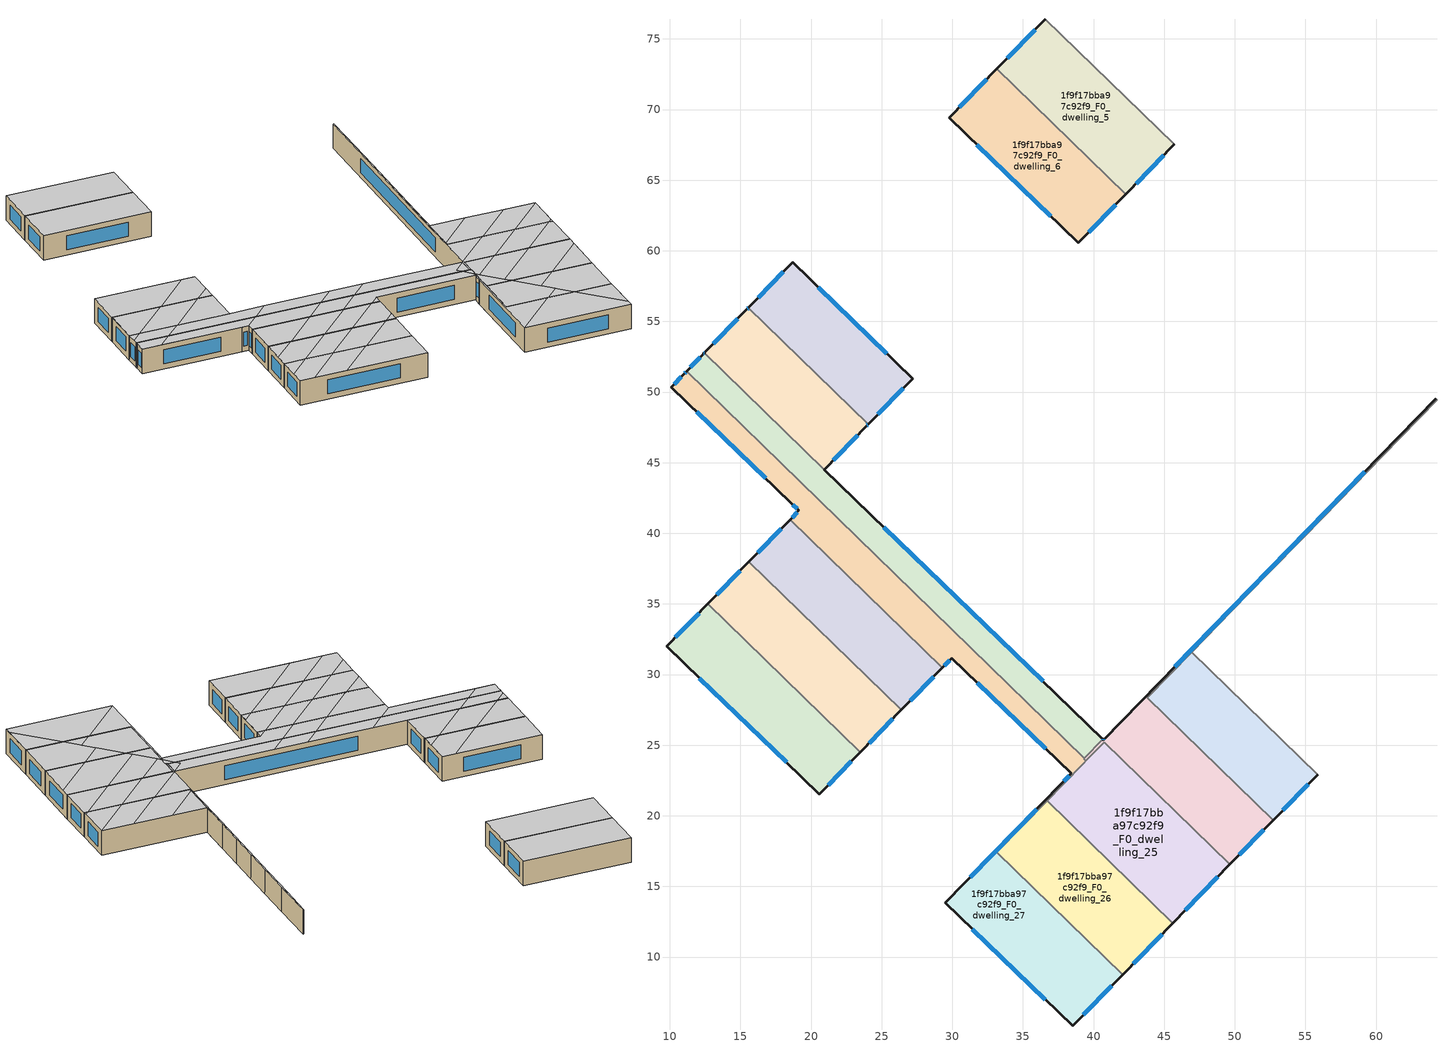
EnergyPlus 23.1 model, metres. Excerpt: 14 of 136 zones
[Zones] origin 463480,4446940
1f9f17bba97c92f9_F0_dwelling_10
 floor ground (EU_floor_Construction): 29.97,31.16 29.3,30.48 18.52,40.97 19.15,41.62 18.6,42.13 10.1,50.35 11.02,51.29 11.16,51.44 11.19,51.47 39.36,24.08 39.32,24.04 39.46,23.9 39.33,23.76 37.81,22.2 37.72,22.29 38.42,23 z0
 wall outside (EU_wall_Construction): 11.19,51.47 11.16,51.44 11.02,51.29 10.1,50.35 18.6,42.13 19.15,41.62 18.52,40.97 / 29.3,30.48 29.97,31.16 38.42,23 37.72,22.29 z0:3
 wall to 1f9f17bba97c92f9_F0_dwelling_9 (EU_wall_Construction): 39.36,24.08 11.19,51.47 z0:3
 wall to 1f9f17bba97c92f9_F0_dwelling_24 (EU_wall_Construction): 39.46,23.9 39.32,24.04 39.36,24.08 z0:3
 wall to 1f9f17bba97c92f9_F0_dwelling_27 (EU_wall_Construction): 37.72,22.29 37.81,22.2 z0:3
 wall to 1f9f17bba97c92f9_F0_dwelling_11 (EU_wall_Construction): 18.52,40.97 29.3,30.48 z0:3
 wall to 1f9f17bba97c92f9_F0_dwelling_25 (EU_wall_Construction): 37.81,22.2 39.33,23.76 39.46,23.9 z0:3
 window (EU_Window_Construction): 18.72,42.02 19.03,41.73 / 11.92,48.59 16.78,43.89 / 10.82,51.09 10.3,50.55 / 11.13,51.41 11.05,51.33 / 38.27,22.85 37.87,22.44 / 31.78,29.41 36.61,24.75 / 29.44,30.63 29.83,31.02 / 19.01,41.48 18.65,41.11 z0.64:2.36
 ceiling to 1f9f17bba97c92f9_F1_dwelling_5 (EU_floor_Construction): 38.42,23 38.74,23.32 38.72,24.7 29.66,33.51 26.25,33.45 28.62,31.14 29.97,31.16 z3
 ceiling to 1f9f17bba97c92f9_F1_dwelling_3 (EU_floor_Construction): 26.8,36.29 21.29,41.65 19.15,41.62 18.52,40.97 23.38,36.24 z3
 ceiling to 1f9f17bba97c92f9_F1_dwelling_2 (EU_floor_Construction): 21.29,41.65 13.95,48.79 11.76,48.75 18.6,42.13 19.15,41.62 z3
 ceiling to 1f9f17bba97c92f9_F1_dwelling_13 (EU_floor_Construction): 39.34,23.77 39.46,23.9 39.32,24.04 39.36,24.08 38.72,24.7 38.74,23.32 38.74,23.16 z3
 ceiling to 1f9f17bba97c92f9_F1_dwelling_4 (EU_floor_Construction): 29.66,33.51 26.8,36.29 23.38,36.24 26.25,33.45 z3
 ceiling to 1f9f17bba97c92f9_F1_dwelling_6 (EU_floor_Construction): 29.3,30.48 29.97,31.16 28.62,31.14 z3
 ceiling to 1f9f17bba97c92f9_F1_dwelling_1 (EU_floor_Construction): 13.95,48.79 11.19,51.47 11.07,51.35 11.02,51.29 10.1,50.35 11.76,48.75 z3
 ceiling to 1f9f17bba97c92f9_F1_dwelling_8 (EU_floor_Construction): 37.81,22.2 38.74,23.16 38.74,23.32 37.73,22.28 z3
1f9f17bba97c92f9_F0_dwelling_11
 floor ground (EU_floor_Construction): 29.3,30.48 26.39,27.5 15.61,37.99 18.52,40.97 z0
 wall outside (EU_wall_Construction): 26.39,27.5 29.3,30.48 / 18.52,40.97 15.61,37.99 z0:3
 wall to 1f9f17bba97c92f9_F0_dwelling_12 (EU_wall_Construction): 15.61,37.99 26.39,27.5 z0:3
 window (EU_Window_Construction): 27.01,28.13 28.68,29.84 / 17.89,40.33 16.23,38.63 z0.64:2.36
 ceiling to 1f9f17bba97c92f9_F1_dwelling_3 (EU_floor_Construction): 23.38,36.24 18.52,40.97 15.61,37.99 17.5,36.15 z3
 ceiling to 1f9f17bba97c92f9_F1_dwelling_4 (EU_floor_Construction): 26.25,33.45 23.38,36.24 17.5,36.15 20.36,33.36 z3
 ceiling to 1f9f17bba97c92f9_F1_dwelling_6 (EU_floor_Construction): 27.24,28.37 29.3,30.48 28.62,31.14 22.74,31.05 25.52,28.34 z3
 ceiling to 1f9f17bba97c92f9_F1_dwelling_7 (EU_floor_Construction): 26.39,27.5 27.24,28.37 25.52,28.34 z3
 ceiling to 1f9f17bba97c92f9_F1_dwelling_5 (EU_floor_Construction): 28.62,31.14 26.25,33.45 20.36,33.36 22.74,31.05 z3
1f9f17bba97c92f9_F0_dwelling_12
 floor ground (EU_floor_Construction): 26.39,27.5 23.48,24.51 12.7,35 15.61,37.99 z0
 wall outside (EU_wall_Construction): 23.48,24.51 26.39,27.5 / 15.61,37.99 12.7,35 z0:3
 wall to 1f9f17bba97c92f9_F0_dwelling_13 (EU_wall_Construction): 12.7,35 23.48,24.51 z0:3
 window (EU_Window_Construction): 24.1,25.15 25.77,26.86 / 14.98,37.35 13.32,35.64 z0.64:2.36
 ceiling to 1f9f17bba97c92f9_F1_dwelling_6 (EU_floor_Construction): 25.52,28.34 22.74,31.05 16.85,30.96 19.64,28.25 z3
 ceiling to 1f9f17bba97c92f9_F1_dwelling_7 (EU_floor_Construction): 23.48,24.51 26.39,27.5 25.52,28.34 19.64,28.25 z3
 ceiling to 1f9f17bba97c92f9_F1_dwelling_4 (EU_floor_Construction): 20.36,33.36 17.5,36.15 13.76,36.09 12.7,35 14.48,33.27 z3
 ceiling to 1f9f17bba97c92f9_F1_dwelling_5 (EU_floor_Construction): 22.74,31.05 20.36,33.36 14.48,33.27 16.85,30.96 z3
 ceiling to 1f9f17bba97c92f9_F1_dwelling_3 (EU_floor_Construction): 17.5,36.15 15.61,37.99 13.76,36.09 z3
1f9f17bba97c92f9_F0_dwelling_13
 floor ground (EU_floor_Construction): 23.48,24.51 20.58,21.54 9.77,31.99 12.7,35 z0
 wall outside (EU_wall_Construction): 12.7,35 9.77,31.99 20.58,21.54 23.48,24.51 z0:3
 window (EU_Window_Construction): 21.2,22.18 22.86,23.87 / 12.08,29.75 18.27,23.78 / 12.07,34.36 10.4,32.64 z0.64:2.36
 ceiling to 1f9f17bba97c92f9_F1_dwelling_7 (EU_floor_Construction): 20.58,21.54 23.48,24.51 19.64,28.25 13.74,28.16 z3
 ceiling to 1f9f17bba97c92f9_F1_dwelling_4 (EU_floor_Construction): 14.48,33.27 12.7,35 10.96,33.21 z3
 ceiling to 1f9f17bba97c92f9_F1_dwelling_5 (EU_floor_Construction): 16.85,30.96 14.48,33.27 10.96,33.21 9.77,31.99 10.93,30.87 z3
 ceiling adiabatic (EU_roof_Construction): 19.64,28.25 16.85,30.96 10.93,30.87 13.74,28.16 z3
1f9f17bba97c92f9_F0_dwelling_23
 floor ground (EU_floor_Construction): 55.86,22.92 52.72,19.7 43.81,28.37 46.95,31.59 z0
 wall outside (EU_wall_Construction): 52.72,19.7 55.86,22.92 z0:3
 wall to 1f9f17bba97c92f9_F0_dwelling_22 (EU_wall_Construction): 55.86,22.92 46.95,31.59 z0:3
 wall to 1f9f17bba97c92f9_F0_dwelling_24 (EU_wall_Construction): 46.95,31.59 43.81,28.37 52.72,19.7 z0:3
 window (EU_Window_Construction): 53.39,20.39 55.18,22.23 z0.64:2.36
 ceiling to 1f9f17bba97c92f9_F1_dwelling_12 (EU_floor_Construction): 53.14,25.57 49.94,28.68 44.02,28.58 43.81,28.37 46.79,25.47 z3
 ceiling to 1f9f17bba97c92f9_F1_dwelling_11 (EU_floor_Construction): 49.94,28.68 46.95,31.59 44.02,28.58 z3
 ceiling to 1f9f17bba97c92f9_F1_dwelling_13 (EU_floor_Construction): 55.86,22.92 53.14,25.57 46.79,25.47 49.5,22.83 z3
 ceiling to 1f9f17bba97c92f9_F1_dwelling_14 (EU_floor_Construction): 53.04,20.04 55.86,22.92 49.5,22.83 52.38,20.03 z3
 ceiling to 1f9f17bba97c92f9_F1_dwelling_15 (EU_floor_Construction): 52.72,19.7 53.04,20.04 52.38,20.03 z3
1f9f17bba97c92f9_F0_dwelling_24
 floor ground (EU_floor_Construction): 64.31,49.44 43.81,28.37 52.72,19.7 49.66,16.56 40.75,25.22 39.46,23.9 39.32,24.04 40.66,25.42 40.71,25.37 64.24,49.51 z0
 wall outside (EU_wall_Construction): 64.24,49.51 40.71,25.37 40.66,25.42 / 49.66,16.56 52.72,19.7 z0:3
 wall to 1f9f17bba97c92f9_F0_dwelling_25 (EU_wall_Construction): 39.46,23.9 40.75,25.22 49.66,16.56 z0:3
 wall to 1f9f17bba97c92f9_F0_dwelling_4 (EU_wall_Construction): 64.31,49.44 64.24,49.51 z0:3
 wall to 1f9f17bba97c92f9_F0_dwelling_17 (EU_wall_Construction): 60.46,45.48 64.31,49.44 z0:3
 wall to 1f9f17bba97c92f9_F0_dwelling_18 (EU_wall_Construction): 57.41,42.35 60.46,45.48 z0:3
 wall to 1f9f17bba97c92f9_F0_dwelling_9 (EU_wall_Construction): 40.66,25.42 39.36,24.08 z0:3
 wall to 1f9f17bba97c92f9_F0_dwelling_19 (EU_wall_Construction): 54.87,39.74 57.41,42.35 z0:3
 wall to 1f9f17bba97c92f9_F0_dwelling_20 (EU_wall_Construction): 52.33,37.12 54.87,39.74 z0:3
 wall to 1f9f17bba97c92f9_F0_dwelling_21 (EU_wall_Construction): 49.79,34.51 52.33,37.12 z0:3
 wall to 1f9f17bba97c92f9_F0_dwelling_22 (EU_wall_Construction): 46.95,31.59 49.79,34.51 z0:3
 window (EU_Window_Construction): 40.7,25.38 40.67,25.41 / 59.2,44.34 45.75,30.54 / 50.31,17.24 52.06,19.03 z0.64:2.36
 ceiling to 1f9f17bba97c92f9_F1_dwelling_13 (EU_floor_Construction): 49.5,22.83 46.79,25.47 40.62,25.37 39.32,24.04 39.46,23.9 40.75,25.22 43.32,22.73 z3
 ceiling to 1f9f17bba97c92f9_F1_dwelling_12 (EU_floor_Construction): 46.79,25.47 43.81,28.37 44.02,28.58 43.84,28.58 40.71,25.37 z3
 ceiling to 1f9f17bba97c92f9_F1_dwelling_14 (EU_floor_Construction): 52.38,20.03 49.5,22.83 43.32,22.73 46.2,19.93 z3
 ceiling to 1f9f17bba97c92f9_F1_dwelling_11 (EU_floor_Construction): 44.02,28.58 48.12,32.8 47.95,32.8 43.84,28.58 z3
 ceiling to 1f9f17bba97c92f9_F1_dwelling_15 (EU_floor_Construction): 49.66,16.56 52.72,19.7 52.38,20.03 46.2,19.93 z3
 ceiling to 1f9f17bba97c92f9_F1_dwelling_23 (EU_floor_Construction): 57.87,42.82 58.11,43.06 57.95,43.06 57.87,42.98 z3
 ceiling to 1f9f17bba97c92f9_F1_dwelling_22 (EU_floor_Construction): 58.11,43.06 61.38,46.43 61.23,46.43 57.95,43.06 z3
 ceiling to 1f9f17bba97c92f9_F1_dwelling_21 (EU_floor_Construction): 61.38,46.43 64.31,49.44 64.24,49.51 61.23,46.43 z3
 ceiling to 1f9f17bba97c92f9_F1_dwelling_10 (EU_floor_Construction): 48.13,32.8 57.87,42.82 57.87,42.98 47.95,32.8 z3
1f9f17bba97c92f9_F0_dwelling_25
 floor ground (EU_floor_Construction): 49.66,16.56 45.61,12.41 36.71,21.07 40.75,25.22 z0
 wall outside (EU_wall_Construction): 45.61,12.41 49.66,16.56 z0:3
 wall to 1f9f17bba97c92f9_F0_dwelling_26 (EU_wall_Construction): 36.71,21.07 45.61,12.41 z0:3
 wall to 1f9f17bba97c92f9_F0_dwelling_27 (EU_wall_Construction): 37.81,22.2 36.71,21.07 z0:3
 window (EU_Window_Construction): 46.48,13.3 48.79,15.67 z0.64:2.36
 ceiling to 1f9f17bba97c92f9_F1_dwelling_14 (EU_floor_Construction): 46.2,19.93 43.32,22.73 38.75,22.66 38.79,19.82 z3
 ceiling to 1f9f17bba97c92f9_F1_dwelling_13 (EU_floor_Construction): 43.32,22.73 40.75,25.22 38.74,23.16 38.75,22.66 z3
 ceiling to 1f9f17bba97c92f9_F1_dwelling_15 (EU_floor_Construction): 48.93,15.82 49.66,16.56 46.2,19.93 38.79,19.82 38.8,19.03 42.21,15.72 z3
 ceiling to 1f9f17bba97c92f9_F1_dwelling_16 (EU_floor_Construction): 45.61,12.41 48.93,15.82 42.21,15.72 z3
 ceiling to 1f9f17bba97c92f9_F1_dwelling_8 (EU_floor_Construction): 38.8,19.03 38.74,23.16 36.71,21.07 z3
1f9f17bba97c92f9_F0_dwelling_26
 floor ground (EU_floor_Construction): 45.61,12.41 42.05,8.76 33.16,17.42 36.71,21.07 z0
 wall outside (EU_wall_Construction): 42.05,8.76 45.61,12.41 z0:3
 wall to 1f9f17bba97c92f9_F0_dwelling_27 (EU_wall_Construction): 36.71,21.07 33.16,17.42 42.05,8.76 z0:3
 window (EU_Window_Construction): 42.81,9.54 44.85,11.63 z0.64:2.36
 ceiling to 1f9f17bba97c92f9_F1_dwelling_15 (EU_floor_Construction): 42.21,15.72 38.8,19.03 38.86,15.66 z3
 ceiling to 1f9f17bba97c92f9_F1_dwelling_8 (EU_floor_Construction): 38.88,14 38.8,19.03 36.71,21.07 33.16,17.42 36.7,13.97 z3
 ceiling to 1f9f17bba97c92f9_F1_dwelling_16 (EU_floor_Construction): 42.05,8.76 45.61,12.41 42.21,15.72 38.86,15.66 38.92,11.81 z3
 ceiling to 1f9f17bba97c92f9_F1_dwelling_9 (EU_floor_Construction): 38.92,11.81 38.88,14 36.7,13.97 z3
1f9f17bba97c92f9_F0_dwelling_27
 floor ground (EU_floor_Construction): 37.81,22.2 33.16,17.42 42.05,8.76 38.51,5.13 29.49,13.84 37.72,22.29 z0
 wall outside (EU_wall_Construction): 37.72,22.29 29.49,13.84 38.51,5.13 42.05,8.76 z0:3
 window (EU_Window_Construction): 39.27,5.91 41.29,7.98 / 31.43,11.97 36.58,6.99 / 35.96,20.48 31.26,15.65 z0.64:2.36
 ceiling to 1f9f17bba97c92f9_F1_dwelling_16 (EU_floor_Construction): 39.01,5.64 42.05,8.76 38.92,11.81 z3
 ceiling to 1f9f17bba97c92f9_F1_dwelling_9 (EU_floor_Construction): 38.51,5.13 39.01,5.64 38.92,11.81 36.7,13.97 29.51,13.85 29.49,13.84 z3
 ceiling to 1f9f17bba97c92f9_F1_dwelling_8 (EU_floor_Construction): 36.7,13.97 33.16,17.42 37.81,22.2 37.73,22.28 29.51,13.85 z3
1f9f17bba97c92f9_F0_dwelling_5
 floor ground (EU_floor_Construction): 45.72,67.53 42.28,64.01 33.16,72.88 36.6,76.4 z0
 wall outside (EU_wall_Construction): 42.28,64.01 45.72,67.53 / 36.6,76.4 33.16,72.88 z0:3
 wall to 1f9f17bba97c92f9_F0_dwelling_4 (EU_wall_Construction): 45.72,67.53 36.6,76.4 z0:3
 wall to 1f9f17bba97c92f9_F0_dwelling_6 (EU_wall_Construction): 33.16,72.88 42.28,64.01 z0:3
 window (EU_Window_Construction): 43.02,64.76 44.98,66.77 / 35.86,75.65 33.9,73.63 z0.64:2.36
 ceiling to 1f9f17bba97c92f9_F1_dwelling_18 (EU_floor_Construction): 42.28,64.01 45.72,67.53 36.6,76.4 33.16,72.88 z3
1f9f17bba97c92f9_F0_dwelling_6
 floor ground (EU_floor_Construction): 42.28,64.01 38.92,60.57 29.78,69.4 33.16,72.88 z0
 wall outside (EU_wall_Construction): 33.16,72.88 29.78,69.4 38.92,60.57 42.28,64.01 z0:3
 window (EU_Window_Construction): 39.64,61.3 41.56,63.27 / 31.74,67.51 36.97,62.46 / 32.44,72.13 30.5,70.15 z0.64:2.36
 ceiling to 1f9f17bba97c92f9_F1_dwelling_18 (EU_floor_Construction): 38.92,60.57 42.28,64.01 33.16,72.88 29.78,69.4 z3
1f9f17bba97c92f9_F0_dwelling_7
 floor ground (EU_floor_Construction): 27.2,50.96 24.04,47.72 15.56,55.97 15.6,56 18.7,59.18 z0
 wall outside (EU_wall_Construction): 24.04,47.72 27.2,50.96 18.7,59.18 15.6,56 15.56,55.97 z0:3
 wall to 1f9f17bba97c92f9_F0_dwelling_8 (EU_wall_Construction): 15.56,55.97 24.04,47.72 z0:3
 window (EU_Window_Construction): 18.03,58.5 16.26,56.68 / 25.37,52.72 20.52,57.42 / 24.72,48.41 26.52,50.26 z0.64:2.36
 ceiling to 1f9f17bba97c92f9_F1_dwelling_0 (EU_floor_Construction): 26.04,52.08 18.7,59.18 15.57,55.98 15.56,55.97 19.66,51.98 z3
 ceiling to 1f9f17bba97c92f9_F1_dwelling_1 (EU_floor_Construction): 25.25,48.96 27.2,50.96 26.04,52.08 19.66,51.98 22.8,48.92 z3
 ceiling to 1f9f17bba97c92f9_F1_dwelling_2 (EU_floor_Construction): 24.04,47.72 25.25,48.96 22.8,48.92 z3
1f9f17bba97c92f9_F0_dwelling_8
 floor ground (EU_floor_Construction): 24.04,47.72 23.94,47.61 20.92,44.52 12.44,52.76 15.46,55.86 15.56,55.97 z0
 wall outside (EU_wall_Construction): 15.56,55.97 15.46,55.86 12.44,52.76 / 20.92,44.52 23.94,47.61 24.04,47.72 z0:3
 wall to 1f9f17bba97c92f9_F0_dwelling_9 (EU_wall_Construction): 12.44,52.76 20.92,44.52 z0:3
 window (EU_Window_Construction): 15.54,55.94 15.48,55.88 / 23.96,47.63 24.02,47.7 / 21.57,45.18 23.29,46.95 / 14.81,55.2 13.09,53.43 z0.64:2.36
 ceiling to 1f9f17bba97c92f9_F1_dwelling_1 (EU_floor_Construction): 22.8,48.92 19.66,51.98 13.35,51.88 16.49,48.83 z3
 ceiling to 1f9f17bba97c92f9_F1_dwelling_0 (EU_floor_Construction): 19.66,51.98 15.56,55.97 15.51,55.91 12.44,52.76 13.35,51.88 z3
 ceiling to 1f9f17bba97c92f9_F1_dwelling_2 (EU_floor_Construction): 23.94,47.61 24.04,47.72 22.8,48.92 16.49,48.83 20.92,44.52 z3
1f9f17bba97c92f9_F0_dwelling_9
 floor ground (EU_floor_Construction): 20.92,44.52 40.66,25.42 39.36,24.08 11.19,51.47 12.41,52.73 12.44,52.76 z0
 wall outside (EU_wall_Construction): 12.44,52.76 12.41,52.73 11.19,51.47 / 40.66,25.42 20.92,44.52 z0:3
 window (EU_Window_Construction): 12.43,52.76 12.41,52.73 / 36.44,29.51 25.15,40.43 / 12.15,52.46 11.45,51.74 z0.64:2.36
 ceiling to 1f9f17bba97c92f9_F1_dwelling_2 (EU_floor_Construction): 23.85,41.69 20.92,44.52 16.49,48.83 13.95,48.79 21.29,41.65 z3
 ceiling to 1f9f17bba97c92f9_F1_dwelling_5 (EU_floor_Construction): 40.62,25.37 40.66,25.42 32.26,33.55 29.66,33.51 38.72,24.7 38.71,25.34 z3
 ceiling to 1f9f17bba97c92f9_F1_dwelling_1 (EU_floor_Construction): 16.49,48.83 13.35,51.88 11.56,51.85 11.19,51.47 13.95,48.79 z3
 ceiling to 1f9f17bba97c92f9_F1_dwelling_3 (EU_floor_Construction): 29.39,36.33 23.85,41.69 21.29,41.65 26.8,36.29 z3
 ceiling to 1f9f17bba97c92f9_F1_dwelling_0 (EU_floor_Construction): 13.35,51.88 12.44,52.76 12.41,52.73 11.56,51.85 z3
 ceiling to 1f9f17bba97c92f9_F1_dwelling_13 (EU_floor_Construction): 39.36,24.08 40.62,25.37 38.71,25.34 38.72,24.7 z3
 ceiling to 1f9f17bba97c92f9_F1_dwelling_4 (EU_floor_Construction): 32.26,33.55 29.39,36.33 26.8,36.29 29.66,33.51 z3
[Building]
EU S2 Campaign: North Axis=0; Terrain=City; Solar Distribution=FullExterior
[Site:Location]
Yerevan-Zvartnots.Intl.AP: Latitude=40.15; Longitude=44.383; Time Zone=4; Elevation=854
[SizingPeriod:WeatherFileDays]
AnnualSizingPeriod: Begin Month=1; Begin Day of Month=1; End Month=12; End Day of Month=31; Day of Week for Start Day=Monday; Use Weather File Daylight Saving Period=No; Use Weather File Rain and Snow Indicators=No
[MATERIAL]
EU_InternalMass_Material: Roughness=MediumRough; Thickness=0.1; Conductivity=1; Density=1800; Specific Heat=900; Thermal Absorptance=0.9; Solar Absorptance=0.7; Visible Absorptance=0.7
[MATERIAL:NOMASS] Roughness=MediumRough; Thermal Absorptance=0.9; Solar Absorptance=0.7; Visible Absorptance=0.7
Name | Thermal Resistance
EU_wall_NoMass | 1.05043
EU_roof_NoMass | 1.45357
EU_floor_NoMass | 0.478065
[WINDOWMATERIAL:SIMPLEGLAZINGSYSTEM]
EU_Window_SimpleGlazing: UFactor=2.5566; Solar Heat Gain Coefficient=0.75; Visible Transmittance=0.75
[CONSTRUCTION]
EU_wall_Construction: EU_wall_NoMass
EU_roof_Construction: EU_roof_NoMass
EU_floor_Construction: EU_floor_NoMass
EU_Window_Construction: EU_Window_SimpleGlazing
EU_InternalMass_Construction: EU_InternalMass_Material
[ZONE] Type=1; Multiplier=1; Ceiling Height=autocalculate; Floor Area=autocalculate; Part of Total Floor Area=Yes
Name | Volume
1f9f17bba97c92f9_F0_dwelling_10 | 219.388
1f9f17bba97c92f9_F0_dwelling_11 | 188.156
1f9f17bba97c92f9_F0_dwelling_12 | 188.151
1f9f17bba97c92f9_F0_dwelling_13 | 188.343
1f9f17bba97c92f9_F0_dwelling_23 | 167.783
1f9f17bba97c92f9_F0_dwelling_24 | 176.362
1f9f17bba97c92f9_F0_dwelling_25 | 216.073
1f9f17bba97c92f9_F0_dwelling_26 | 189.697
1f9f17bba97c92f9_F0_dwelling_27 | 194.179
1f9f17bba97c92f9_F0_dwelling_5 | 187.869
1f9f17bba97c92f9_F0_dwelling_6 | 184.147
1f9f17bba97c92f9_F0_dwelling_7 | 159.749
1f9f17bba97c92f9_F0_dwelling_8 | 158.642
1f9f17bba97c92f9_F0_dwelling_9 | 215.137
[INTERNALMASS] Construction=EU_InternalMass_Construction
Name | Zone or ZoneList | Surface Area
1f9f17bba97c92f9_F0_dwelling_5_EU_InternalMass | 1f9f17bba97c92f9_F0_dwelling_5 | 62.6231
1f9f17bba97c92f9_F0_dwelling_6_EU_InternalMass | 1f9f17bba97c92f9_F0_dwelling_6 | 61.3824
1f9f17bba97c92f9_F0_dwelling_7_EU_InternalMass | 1f9f17bba97c92f9_F0_dwelling_7 | 53.2541
1f9f17bba97c92f9_F0_dwelling_8_EU_InternalMass | 1f9f17bba97c92f9_F0_dwelling_8 | 52.8764
1f9f17bba97c92f9_F0_dwelling_9_EU_InternalMass | 1f9f17bba97c92f9_F0_dwelling_9 | 71.7188
1f9f17bba97c92f9_F0_dwelling_10_EU_InternalMass | 1f9f17bba97c92f9_F0_dwelling_10 | 73.1172
1f9f17bba97c92f9_F0_dwelling_11_EU_InternalMass | 1f9f17bba97c92f9_F0_dwelling_11 | 62.7189
1f9f17bba97c92f9_F0_dwelling_12_EU_InternalMass | 1f9f17bba97c92f9_F0_dwelling_12 | 62.7169
1f9f17bba97c92f9_F0_dwelling_13_EU_InternalMass | 1f9f17bba97c92f9_F0_dwelling_13 | 62.7809
1f9f17bba97c92f9_F0_dwelling_23_EU_InternalMass | 1f9f17bba97c92f9_F0_dwelling_23 | 55.9276
1f9f17bba97c92f9_F0_dwelling_24_EU_InternalMass | 1f9f17bba97c92f9_F0_dwelling_24 | 58.7894
1f9f17bba97c92f9_F0_dwelling_25_EU_InternalMass | 1f9f17bba97c92f9_F0_dwelling_25 | 72.0244
1f9f17bba97c92f9_F0_dwelling_26_EU_InternalMass | 1f9f17bba97c92f9_F0_dwelling_26 | 63.2323
1f9f17bba97c92f9_F0_dwelling_27_EU_InternalMass | 1f9f17bba97c92f9_F0_dwelling_27 | 64.7276
[OTHEREQUIPMENT] Fuel Type=Electricity; Design Level Calculation Method=Watts/Area; Power per Zone Floor Area=1; Fraction Latent=0; Fraction Radiant=0; Fraction Lost=0; Carbon Dioxide Generation Rate=0; EndUse Subcategory=EU_Step8_InternalGains
Name | Zone or ZoneList or Space or SpaceList | Schedule
EU_Step8_InternalGain_1f9f17bba97c92f9_F0_dwelling_5_f000 | 1f9f17bba97c92f9_F0_dwelling_5 | EU_Step8_GainSchedule_1f9f17bba97c92f9_F0_dwelling_5_f000
EU_Step8_InternalGain_1f9f17bba97c92f9_F0_dwelling_6_f000 | 1f9f17bba97c92f9_F0_dwelling_6 | EU_Step8_GainSchedule_1f9f17bba97c92f9_F0_dwelling_6_f000
EU_Step8_InternalGain_1f9f17bba97c92f9_F0_dwelling_7_f000 | 1f9f17bba97c92f9_F0_dwelling_7 | EU_Step8_GainSchedule_1f9f17bba97c92f9_F0_dwelling_7_f000
EU_Step8_InternalGain_1f9f17bba97c92f9_F0_dwelling_8_f000 | 1f9f17bba97c92f9_F0_dwelling_8 | EU_Step8_GainSchedule_1f9f17bba97c92f9_F0_dwelling_8_f000
EU_Step8_InternalGain_1f9f17bba97c92f9_F0_dwelling_9_f000 | 1f9f17bba97c92f9_F0_dwelling_9 | EU_Step8_GainSchedule_1f9f17bba97c92f9_F0_dwelling_9_f000
EU_Step8_InternalGain_1f9f17bba97c92f9_F0_dwelling_10_f000 | 1f9f17bba97c92f9_F0_dwelling_10 | EU_Step8_GainSchedule_1f9f17bba97c92f9_F0_dwelling_10_f000
EU_Step8_InternalGain_1f9f17bba97c92f9_F0_dwelling_11_f000 | 1f9f17bba97c92f9_F0_dwelling_11 | EU_Step8_GainSchedule_1f9f17bba97c92f9_F0_dwelling_11_f000
EU_Step8_InternalGain_1f9f17bba97c92f9_F0_dwelling_12_f000 | 1f9f17bba97c92f9_F0_dwelling_12 | EU_Step8_GainSchedule_1f9f17bba97c92f9_F0_dwelling_12_f000
EU_Step8_InternalGain_1f9f17bba97c92f9_F0_dwelling_13_f000 | 1f9f17bba97c92f9_F0_dwelling_13 | EU_Step8_GainSchedule_1f9f17bba97c92f9_F0_dwelling_13_f000
EU_Step8_InternalGain_1f9f17bba97c92f9_F0_dwelling_23_f000 | 1f9f17bba97c92f9_F0_dwelling_23 | EU_Step8_GainSchedule_1f9f17bba97c92f9_F0_dwelling_23_f000
EU_Step8_InternalGain_1f9f17bba97c92f9_F0_dwelling_24_f000 | 1f9f17bba97c92f9_F0_dwelling_24 | EU_Step8_GainSchedule_1f9f17bba97c92f9_F0_dwelling_24_f000
EU_Step8_InternalGain_1f9f17bba97c92f9_F0_dwelling_25_f000 | 1f9f17bba97c92f9_F0_dwelling_25 | EU_Step8_GainSchedule_1f9f17bba97c92f9_F0_dwelling_25_f000
EU_Step8_InternalGain_1f9f17bba97c92f9_F0_dwelling_26_f000 | 1f9f17bba97c92f9_F0_dwelling_26 | EU_Step8_GainSchedule_1f9f17bba97c92f9_F0_dwelling_26_f000
EU_Step8_InternalGain_1f9f17bba97c92f9_F0_dwelling_27_f000 | 1f9f17bba97c92f9_F0_dwelling_27 | EU_Step8_GainSchedule_1f9f17bba97c92f9_F0_dwelling_27_f000
[ZONEVENTILATION:DESIGNFLOWRATE] Schedule=EU_AlwaysOn; Design Flow Rate Calculation Method=AirChanges/Hour; Air Changes per Hour=0.557805; Ventilation Type=Natural; Fan Pressure Rise=0; Fan Total Efficiency=1; Constant Term Coefficient=1; Temperature Term Coefficient=0; Velocity Term Coefficient=0; Velocity Squared Term Coefficient=0; Minimum Indoor Temperature=-100; Maximum Indoor Temperature=100; Delta Temperature=-100; Minimum Outdoor Temperature=-100; Maximum Outdoor Temperature=100; Maximum Wind Speed=40
Name | Zone or ZoneList or Space or SpaceList
EU_ConstantAir_1f9f17bba97c92f9_F0_dwelling_5 | 1f9f17bba97c92f9_F0_dwelling_5
EU_ConstantAir_1f9f17bba97c92f9_F0_dwelling_6 | 1f9f17bba97c92f9_F0_dwelling_6
EU_ConstantAir_1f9f17bba97c92f9_F0_dwelling_7 | 1f9f17bba97c92f9_F0_dwelling_7
EU_ConstantAir_1f9f17bba97c92f9_F0_dwelling_8 | 1f9f17bba97c92f9_F0_dwelling_8
EU_ConstantAir_1f9f17bba97c92f9_F0_dwelling_9 | 1f9f17bba97c92f9_F0_dwelling_9
EU_ConstantAir_1f9f17bba97c92f9_F0_dwelling_10 | 1f9f17bba97c92f9_F0_dwelling_10
EU_ConstantAir_1f9f17bba97c92f9_F0_dwelling_11 | 1f9f17bba97c92f9_F0_dwelling_11
EU_ConstantAir_1f9f17bba97c92f9_F0_dwelling_12 | 1f9f17bba97c92f9_F0_dwelling_12
EU_ConstantAir_1f9f17bba97c92f9_F0_dwelling_13 | 1f9f17bba97c92f9_F0_dwelling_13
EU_ConstantAir_1f9f17bba97c92f9_F0_dwelling_23 | 1f9f17bba97c92f9_F0_dwelling_23
EU_ConstantAir_1f9f17bba97c92f9_F0_dwelling_24 | 1f9f17bba97c92f9_F0_dwelling_24
EU_ConstantAir_1f9f17bba97c92f9_F0_dwelling_25 | 1f9f17bba97c92f9_F0_dwelling_25
EU_ConstantAir_1f9f17bba97c92f9_F0_dwelling_26 | 1f9f17bba97c92f9_F0_dwelling_26
EU_ConstantAir_1f9f17bba97c92f9_F0_dwelling_27 | 1f9f17bba97c92f9_F0_dwelling_27
[HVACTEMPLATE:THERMOSTAT] Constant Heating Setpoint=20; Constant Cooling Setpoint=50
EU_HeatOnly_1f9f17bba97c92f9_F0_dwelling_0; EU_HeatOnly_1f9f17bba97c92f9_F0_dwelling_1; EU_HeatOnly_1f9f17bba97c92f9_F0_dwelling_2; EU_HeatOnly_1f9f17bba97c92f9_F0_dwelling_3; EU_HeatOnly_1f9f17bba97c92f9_F0_dwelling_4; EU_HeatOnly_1f9f17bba97c92f9_F0_dwelling_5; EU_HeatOnly_1f9f17bba97c92f9_F0_dwelling_6; EU_HeatOnly_1f9f17bba97c92f9_F0_dwelling_7; EU_HeatOnly_1f9f17bba97c92f9_F0_dwelling_8; EU_HeatOnly_1f9f17bba97c92f9_F0_dwelling_9; EU_HeatOnly_1f9f17bba97c92f9_F0_dwelling_10; EU_HeatOnly_1f9f17bba97c92f9_F0_dwelling_11; EU_HeatOnly_1f9f17bba97c92f9_F0_dwelling_12; EU_HeatOnly_1f9f17bba97c92f9_F0_dwelling_13; EU_HeatOnly_1f9f17bba97c92f9_F0_dwelling_14; EU_HeatOnly_1f9f17bba97c92f9_F0_dwelling_15; EU_HeatOnly_1f9f17bba97c92f9_F0_dwelling_16; EU_HeatOnly_1f9f17bba97c92f9_F0_dwelling_17; EU_HeatOnly_1f9f17bba97c92f9_F0_dwelling_18; EU_HeatOnly_1f9f17bba97c92f9_F0_dwelling_19; EU_HeatOnly_1f9f17bba97c92f9_F0_dwelling_20; EU_HeatOnly_1f9f17bba97c92f9_F0_dwelling_21; EU_HeatOnly_1f9f17bba97c92f9_F0_dwelling_22; EU_HeatOnly_1f9f17bba97c92f9_F0_dwelling_23; EU_HeatOnly_1f9f17bba97c92f9_F0_dwelling_24; EU_HeatOnly_1f9f17bba97c92f9_F0_dwelling_25; EU_HeatOnly_1f9f17bba97c92f9_F0_dwelling_26; EU_HeatOnly_1f9f17bba97c92f9_F0_dwelling_27; EU_HeatOnly_1f9f17bba97c92f9_F1_dwelling_0; EU_HeatOnly_1f9f17bba97c92f9_F1_dwelling_1; EU_HeatOnly_1f9f17bba97c92f9_F1_dwelling_2; EU_HeatOnly_1f9f17bba97c92f9_F1_dwelling_3; EU_HeatOnly_1f9f17bba97c92f9_F1_dwelling_4; EU_HeatOnly_1f9f17bba97c92f9_F1_dwelling_5; EU_HeatOnly_1f9f17bba97c92f9_F1_dwelling_6; EU_HeatOnly_1f9f17bba97c92f9_F1_dwelling_7; EU_HeatOnly_1f9f17bba97c92f9_F1_dwelling_8; EU_HeatOnly_1f9f17bba97c92f9_F1_dwelling_9; EU_HeatOnly_1f9f17bba97c92f9_F1_dwelling_10; EU_HeatOnly_1f9f17bba97c92f9_F1_dwelling_11; EU_HeatOnly_1f9f17bba97c92f9_F1_dwelling_12; EU_HeatOnly_1f9f17bba97c92f9_F1_dwelling_13; EU_HeatOnly_1f9f17bba97c92f9_F1_dwelling_14; EU_HeatOnly_1f9f17bba97c92f9_F1_dwelling_15; EU_HeatOnly_1f9f17bba97c92f9_F1_dwelling_16; EU_HeatOnly_1f9f17bba97c92f9_F1_dwelling_17; EU_HeatOnly_1f9f17bba97c92f9_F1_dwelling_18; EU_HeatOnly_1f9f17bba97c92f9_F1_dwelling_19; EU_HeatOnly_1f9f17bba97c92f9_F1_dwelling_20; EU_HeatOnly_1f9f17bba97c92f9_F1_dwelling_21; EU_HeatOnly_1f9f17bba97c92f9_F1_dwelling_22; EU_HeatOnly_1f9f17bba97c92f9_F1_dwelling_23; EU_HeatOnly_1f9f17bba97c92f9_F1_dwelling_24; EU_HeatOnly_1f9f17bba97c92f9_F1_dwelling_25; EU_HeatOnly_1f9f17bba97c92f9_F1_dwelling_26; EU_HeatOnly_1f9f17bba97c92f9_F2_dwelling_0; EU_HeatOnly_1f9f17bba97c92f9_F2_dwelling_1; EU_HeatOnly_1f9f17bba97c92f9_F2_dwelling_2; EU_HeatOnly_1f9f17bba97c92f9_F2_dwelling_3; EU_HeatOnly_1f9f17bba97c92f9_F2_dwelling_4; EU_HeatOnly_1f9f17bba97c92f9_F2_dwelling_5; EU_HeatOnly_1f9f17bba97c92f9_F2_dwelling_6; EU_HeatOnly_1f9f17bba97c92f9_F2_dwelling_7; EU_HeatOnly_1f9f17bba97c92f9_F2_dwelling_8; EU_HeatOnly_1f9f17bba97c92f9_F2_dwelling_9; EU_HeatOnly_1f9f17bba97c92f9_F2_dwelling_10; EU_HeatOnly_1f9f17bba97c92f9_F2_dwelling_11; EU_HeatOnly_1f9f17bba97c92f9_F2_dwelling_12; EU_HeatOnly_1f9f17bba97c92f9_F2_dwelling_13; EU_HeatOnly_1f9f17bba97c92f9_F2_dwelling_14; EU_HeatOnly_1f9f17bba97c92f9_F2_dwelling_15; EU_HeatOnly_1f9f17bba97c92f9_F2_dwelling_16; EU_HeatOnly_1f9f17bba97c92f9_F2_dwelling_17; EU_HeatOnly_1f9f17bba97c92f9_F2_dwelling_18; EU_HeatOnly_1f9f17bba97c92f9_F2_dwelling_19; EU_HeatOnly_1f9f17bba97c92f9_F2_dwelling_20; EU_HeatOnly_1f9f17bba97c92f9_F2_dwelling_21; EU_HeatOnly_1f9f17bba97c92f9_F2_dwelling_22; EU_HeatOnly_1f9f17bba97c92f9_F2_dwelling_23; EU_HeatOnly_1f9f17bba97c92f9_F2_dwelling_24; EU_HeatOnly_1f9f17bba97c92f9_F2_dwelling_25; EU_HeatOnly_1f9f17bba97c92f9_F2_dwelling_26; EU_HeatOnly_1f9f17bba97c92f9_F3_dwelling_0; EU_HeatOnly_1f9f17bba97c92f9_F3_dwelling_1; EU_HeatOnly_1f9f17bba97c92f9_F3_dwelling_2; EU_HeatOnly_1f9f17bba97c92f9_F3_dwelling_3; EU_HeatOnly_1f9f17bba97c92f9_F3_dwelling_4; EU_HeatOnly_1f9f17bba97c92f9_F3_dwelling_5; EU_HeatOnly_1f9f17bba97c92f9_F3_dwelling_6; EU_HeatOnly_1f9f17bba97c92f9_F3_dwelling_7; EU_HeatOnly_1f9f17bba97c92f9_F3_dwelling_8; EU_HeatOnly_1f9f17bba97c92f9_F3_dwelling_9; EU_HeatOnly_1f9f17bba97c92f9_F3_dwelling_10; EU_HeatOnly_1f9f17bba97c92f9_F3_dwelling_11; EU_HeatOnly_1f9f17bba97c92f9_F3_dwelling_12; EU_HeatOnly_1f9f17bba97c92f9_F3_dwelling_13; EU_HeatOnly_1f9f17bba97c92f9_F3_dwelling_14; EU_HeatOnly_1f9f17bba97c92f9_F3_dwelling_15; EU_HeatOnly_1f9f17bba97c92f9_F3_dwelling_16; EU_HeatOnly_1f9f17bba97c92f9_F3_dwelling_17; EU_HeatOnly_1f9f17bba97c92f9_F3_dwelling_18; EU_HeatOnly_1f9f17bba97c92f9_F3_dwelling_19; EU_HeatOnly_1f9f17bba97c92f9_F3_dwelling_20; EU_HeatOnly_1f9f17bba97c92f9_F3_dwelling_21; EU_HeatOnly_1f9f17bba97c92f9_F3_dwelling_22; EU_HeatOnly_1f9f17bba97c92f9_F3_dwelling_23; EU_HeatOnly_1f9f17bba97c92f9_F3_dwelling_24; EU_HeatOnly_1f9f17bba97c92f9_F3_dwelling_25; EU_HeatOnly_1f9f17bba97c92f9_F3_dwelling_26; EU_HeatOnly_1f9f17bba97c92f9_F4_dwelling_0; EU_HeatOnly_1f9f17bba97c92f9_F4_dwelling_1; EU_HeatOnly_1f9f17bba97c92f9_F4_dwelling_2; EU_HeatOnly_1f9f17bba97c92f9_F4_dwelling_3; EU_HeatOnly_1f9f17bba97c92f9_F4_dwelling_4; EU_HeatOnly_1f9f17bba97c92f9_F4_dwelling_5; EU_HeatOnly_1f9f17bba97c92f9_F4_dwelling_6; EU_HeatOnly_1f9f17bba97c92f9_F4_dwelling_7; EU_HeatOnly_1f9f17bba97c92f9_F4_dwelling_8; EU_HeatOnly_1f9f17bba97c92f9_F4_dwelling_9; EU_HeatOnly_1f9f17bba97c92f9_F4_dwelling_10; EU_HeatOnly_1f9f17bba97c92f9_F4_dwelling_11; EU_HeatOnly_1f9f17bba97c92f9_F4_dwelling_12; EU_HeatOnly_1f9f17bba97c92f9_F4_dwelling_13; EU_HeatOnly_1f9f17bba97c92f9_F4_dwelling_14; EU_HeatOnly_1f9f17bba97c92f9_F4_dwelling_15; EU_HeatOnly_1f9f17bba97c92f9_F4_dwelling_16; EU_HeatOnly_1f9f17bba97c92f9_F4_dwelling_17; EU_HeatOnly_1f9f17bba97c92f9_F4_dwelling_18; EU_HeatOnly_1f9f17bba97c92f9_F4_dwelling_19; EU_HeatOnly_1f9f17bba97c92f9_F4_dwelling_20; EU_HeatOnly_1f9f17bba97c92f9_F4_dwelling_21; EU_HeatOnly_1f9f17bba97c92f9_F4_dwelling_22; EU_HeatOnly_1f9f17bba97c92f9_F4_dwelling_23; EU_HeatOnly_1f9f17bba97c92f9_F4_dwelling_24; EU_HeatOnly_1f9f17bba97c92f9_F4_dwelling_25; EU_HeatOnly_1f9f17bba97c92f9_F4_dwelling_26
[HVACTEMPLATE:ZONE:IDEALLOADSAIRSYSTEM] System Availability Schedule=EU_AlwaysOn; Maximum Heating Supply Air Temperature=50; Minimum Cooling Supply Air Temperature=13; Maximum Heating Supply Air Humidity Ratio=0.0156; Minimum Cooling Supply Air Humidity Ratio=0.0077; Heating Limit=NoLimit; Cooling Limit=NoLimit; Heating Availability Schedule=EU_AlwaysOn; Cooling Availability Schedule=EU_CoolingOff; Dehumidification Control Type=ConstantSensibleHeatRatio; Cooling Sensible Heat Ratio=0.7; Dehumidification Setpoint=60; Humidification Control Type=None; Humidification Setpoint=30; Outdoor Air Method=None; Outdoor Air Flow Rate per Person=0.00944; Outdoor Air Flow Rate per Zone Floor Area=0; Outdoor Air Flow Rate per Zone=0; Demand Controlled Ventilation Type=None; Outdoor Air Economizer Type=NoEconomizer; Heat Recovery Type=None; Sensible Heat Recovery Effectiveness=0.7; Latent Heat Recovery Effectiveness=0.65
Name | Template Thermostat
1f9f17bba97c92f9_F0_dwelling_5 | EU_HeatOnly_1f9f17bba97c92f9_F0_dwelling_5
1f9f17bba97c92f9_F0_dwelling_6 | EU_HeatOnly_1f9f17bba97c92f9_F0_dwelling_6
1f9f17bba97c92f9_F0_dwelling_7 | EU_HeatOnly_1f9f17bba97c92f9_F0_dwelling_7
1f9f17bba97c92f9_F0_dwelling_8 | EU_HeatOnly_1f9f17bba97c92f9_F0_dwelling_8
1f9f17bba97c92f9_F0_dwelling_9 | EU_HeatOnly_1f9f17bba97c92f9_F0_dwelling_9
1f9f17bba97c92f9_F0_dwelling_10 | EU_HeatOnly_1f9f17bba97c92f9_F0_dwelling_10
1f9f17bba97c92f9_F0_dwelling_11 | EU_HeatOnly_1f9f17bba97c92f9_F0_dwelling_11
1f9f17bba97c92f9_F0_dwelling_12 | EU_HeatOnly_1f9f17bba97c92f9_F0_dwelling_12
1f9f17bba97c92f9_F0_dwelling_13 | EU_HeatOnly_1f9f17bba97c92f9_F0_dwelling_13
1f9f17bba97c92f9_F0_dwelling_23 | EU_HeatOnly_1f9f17bba97c92f9_F0_dwelling_23
1f9f17bba97c92f9_F0_dwelling_24 | EU_HeatOnly_1f9f17bba97c92f9_F0_dwelling_24
1f9f17bba97c92f9_F0_dwelling_25 | EU_HeatOnly_1f9f17bba97c92f9_F0_dwelling_25
1f9f17bba97c92f9_F0_dwelling_26 | EU_HeatOnly_1f9f17bba97c92f9_F0_dwelling_26
1f9f17bba97c92f9_F0_dwelling_27 | EU_HeatOnly_1f9f17bba97c92f9_F0_dwelling_27
[SIZING:ZONE] Zone Cooling Design Supply Air Temperature Input Method=SupplyAirTemperature; Zone Cooling Design Supply Air Temperature=13; Zone Heating Design Supply Air Temperature Input Method=SupplyAirTemperature; Zone Heating Design Supply Air Temperature=50; Zone Cooling Design Supply Air Humidity Ratio=0.008; Zone Heating Design Supply Air Humidity Ratio=0.008; Cooling Design Air Flow Method=DesignDay; Cooling Design Air Flow Rate=0; Cooling Minimum Air Flow per Zone Floor Area=0.000762; Cooling Minimum Air Flow=0; Cooling Minimum Air Flow Fraction=0.2; Heating Design Air Flow Method=DesignDay; Heating Design Air Flow Rate=0; Heating Maximum Air Flow per Zone Floor Area=0.002032; Heating Maximum Air Flow=0.141576; Heating Maximum Air Flow Fraction=0.3; Account for Dedicated Outdoor Air System=No; Dedicated Outdoor Air System Control Strategy=NeutralSupplyAir; Dedicated Outdoor Air Low Setpoint Temperature for Design=autosize; Dedicated Outdoor Air High Setpoint Temperature for Design=autosize; Zone Load Sizing Method=Sensible Load Only No Latent Load; Zone Latent Cooling Design Supply Air Humidity Ratio Input Method=HumidityRatioDifference; Zone Cooling Design Supply Air Humidity Ratio Difference=0.005; Zone Latent Heating Design Supply Air Humidity Ratio Input Method=HumidityRatioDifference; Zone Humidification Design Supply Air Humidity Ratio Difference=0.005
1f9f17bba97c92f9_F0_dwelling_5; 1f9f17bba97c92f9_F0_dwelling_6; 1f9f17bba97c92f9_F0_dwelling_7; 1f9f17bba97c92f9_F0_dwelling_8; 1f9f17bba97c92f9_F0_dwelling_9; 1f9f17bba97c92f9_F0_dwelling_10; 1f9f17bba97c92f9_F0_dwelling_11; 1f9f17bba97c92f9_F0_dwelling_12; 1f9f17bba97c92f9_F0_dwelling_13; 1f9f17bba97c92f9_F0_dwelling_23; 1f9f17bba97c92f9_F0_dwelling_24; 1f9f17bba97c92f9_F0_dwelling_25; 1f9f17bba97c92f9_F0_dwelling_26; 1f9f17bba97c92f9_F0_dwelling_27
[SCHEDULE:CONSTANT]
Name | Hourly Value
EU_AlwaysOn | 1
EU_CoolingOff | 0
[SCHEDULE:FILE] Column Number=1; Rows to Skip at Top=0; Number of Hours of Data=8760; Column Separator=Comma; Interpolate to Timestep=No; Minutes per Item=60; Adjust Schedule for Daylight Savings=Yes
Name | File
EU_Step8_GainSchedule_1f9f17bba97c92f9_F0_dwelling_5_f000 | ../../schedules/1f9f17bba97c92f9/1f9f17bba97c92f9_F0_dwelling_5_f000_gain.csv
EU_Step8_GainSchedule_1f9f17bba97c92f9_F0_dwelling_6_f000 | ../../schedules/1f9f17bba97c92f9/1f9f17bba97c92f9_F0_dwelling_6_f000_gain.csv
EU_Step8_GainSchedule_1f9f17bba97c92f9_F0_dwelling_7_f000 | ../../schedules/1f9f17bba97c92f9/1f9f17bba97c92f9_F0_dwelling_7_f000_gain.csv
EU_Step8_GainSchedule_1f9f17bba97c92f9_F0_dwelling_8_f000 | ../../schedules/1f9f17bba97c92f9/1f9f17bba97c92f9_F0_dwelling_8_f000_gain.csv
EU_Step8_GainSchedule_1f9f17bba97c92f9_F0_dwelling_9_f000 | ../../schedules/1f9f17bba97c92f9/1f9f17bba97c92f9_F0_dwelling_9_f000_gain.csv
EU_Step8_GainSchedule_1f9f17bba97c92f9_F0_dwelling_10_f000 | ../../schedules/1f9f17bba97c92f9/1f9f17bba97c92f9_F0_dwelling_10_f000_gain.csv
EU_Step8_GainSchedule_1f9f17bba97c92f9_F0_dwelling_11_f000 | ../../schedules/1f9f17bba97c92f9/1f9f17bba97c92f9_F0_dwelling_11_f000_gain.csv
EU_Step8_GainSchedule_1f9f17bba97c92f9_F0_dwelling_12_f000 | ../../schedules/1f9f17bba97c92f9/1f9f17bba97c92f9_F0_dwelling_12_f000_gain.csv
EU_Step8_GainSchedule_1f9f17bba97c92f9_F0_dwelling_13_f000 | ../../schedules/1f9f17bba97c92f9/1f9f17bba97c92f9_F0_dwelling_13_f000_gain.csv
EU_Step8_GainSchedule_1f9f17bba97c92f9_F0_dwelling_23_f000 | ../../schedules/1f9f17bba97c92f9/1f9f17bba97c92f9_F0_dwelling_23_f000_gain.csv
EU_Step8_GainSchedule_1f9f17bba97c92f9_F0_dwelling_24_f000 | ../../schedules/1f9f17bba97c92f9/1f9f17bba97c92f9_F0_dwelling_24_f000_gain.csv
EU_Step8_GainSchedule_1f9f17bba97c92f9_F0_dwelling_25_f000 | ../../schedules/1f9f17bba97c92f9/1f9f17bba97c92f9_F0_dwelling_25_f000_gain.csv
EU_Step8_GainSchedule_1f9f17bba97c92f9_F0_dwelling_26_f000 | ../../schedules/1f9f17bba97c92f9/1f9f17bba97c92f9_F0_dwelling_26_f000_gain.csv
EU_Step8_GainSchedule_1f9f17bba97c92f9_F0_dwelling_27_f000 | ../../schedules/1f9f17bba97c92f9/1f9f17bba97c92f9_F0_dwelling_27_f000_gain.csv
